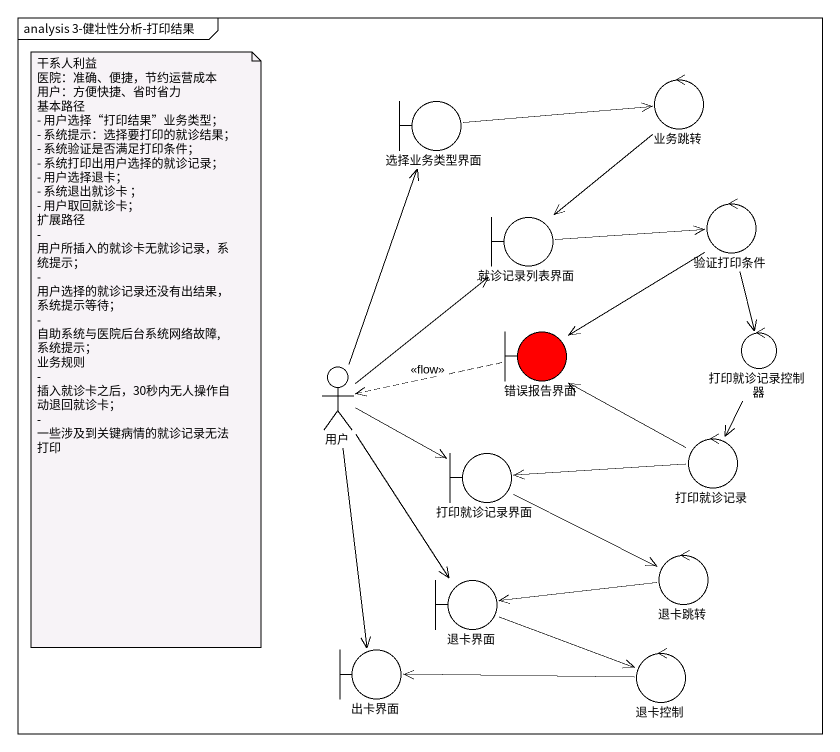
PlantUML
@startuml
mainframe analysis 3-健壮性分析-打印结果
control 业务跳转
boundary 选择业务类型界面
boundary 就诊记录列表界面
control 验证打印条件
boundary 错误报告界面 #FF0000
control 打印就诊记录控制器
actor 用户
boundary 打印就诊记录界面
control 打印就诊记录
boundary 退卡界面
control 退卡跳转
boundary 出卡界面
control 退卡控制
业务跳转 --> 就诊记录列表界面
选择业务类型界面 -right-> 业务跳转
就诊记录列表界面 -right-> 验证打印条件
验证打印条件 --> 错误报告界面
验证打印条件 --> 打印就诊记录控制器
错误报告界面 .left.> 用户 : <<flow>>
打印就诊记录控制器 --> 打印就诊记录
用户 -up-> 选择业务类型界面
用户 -up-> 就诊记录列表界面
用户 -right-> 打印就诊记录界面
用户 --> 退卡界面
用户 --> 出卡界面
打印就诊记录界面 -right-> 退卡跳转
打印就诊记录 -up-> 错误报告界面
打印就诊记录 -left-> 打印就诊记录界面
退卡界面 -right-> 退卡控制
退卡跳转 -left-> 退卡界面
退卡控制 -left-> 出卡界面
note as N1
  干系人利益
  医院：准确、便捷，节约运营成本
  用户：方便快捷、省时省力
  基本路径
  - 用户选择“打印结果”业务类型；
  - 系统提示：选择要打印的就诊结果；
  - 系统验证是否满足打印条件；
  - 系统打印出用户选择的就诊记录；
  - 用户选择退卡；
  - 系统退出就诊卡 ；
  - 用户取回就诊卡；
  扩展路径
  - 用户所插入的就诊卡无就诊记录，系统提示；
  - 用户选择的就诊记录还没有出结果，系统提示等待；
  - 自助系统与医院后台系统网络故障,系统提示；
  业务规则
  - 插入就诊卡之后，30秒内无人操作自动退回就诊卡；
  - 一些涉及到关键病情的就诊记录无法打印
end note
@enduml
